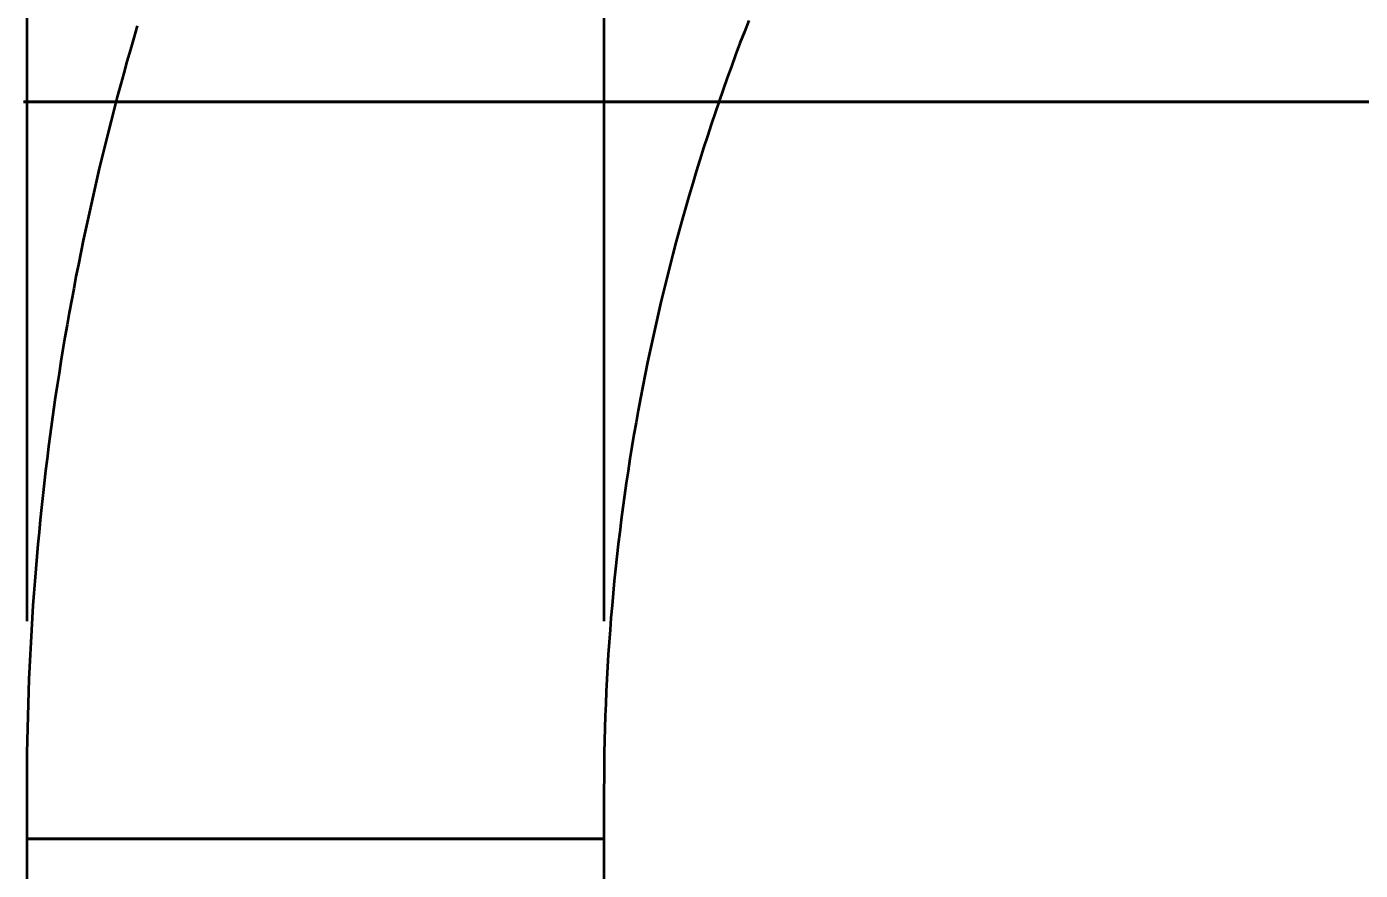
# Model space of a CAD drawing. Header units: millimetres. Extents: x 0 to 2382, y 0 to 420.
# Drawn here: x 150.59 to 156.02, y 285.78 to 289.22 of the extents above; entities that cross this region are included whole.
import ezdxf

# ---------------------------------------------------------------- set-up
doc = ezdxf.new("R2010")
doc.units = ezdxf.units.MM
doc.linetypes.add('IRAM-E-TRAZOS', pattern=[5, 4, -1])
doc.layers.add('02-OCULTA', color=4, linetype='IRAM-E-TRAZOS', lineweight=35)
doc.layers.add('04-COTA', color=3, linetype='CONTINUOUS', lineweight=18)
doc.styles.add('ISO3098', font='isocpeur.ttf')
doc.dimstyles.new('FLAMA-IRAM', dxfattribs={"dimtxt": 3.5, "dimasz": 3.5, "dimexe": 2, "dimexo": 1.5, "dimgap": 1, "dimtad": 1, "dimdec": 1, "dimtxsty": 'ISO3098', "dimblk": 'IRAM_FLECHA', "dimblk1": 'IRAM_FLECHA', "dimblk2": 'IRAM_FLECHA', "dimcen": 2.5, "dimclrd": 256, "dimclre": 256, "dimclrt": 256, "dimazin": 3, "dimtfac": 1, "dimtmove": 0, "dimatfit": 3, "dimlwd": 18, "dimlwe": 18})

# ---------------------------------------------------------------- blocks, each defined once
blk = doc.blocks.new('IRAM_FLECHA')
blk.add_solid([(0, 0), (-1, 0.125), (-1, -0.125)])

msp = doc.modelspace()

# ---------------------------------------------------------------- linework, layer by layer
at = {"layer": '02-OCULTA'}
for p, q in [((150.5909, 295.7963), (150.5909, 282.3922)), ((152.9409, 295.7963), (152.9409, 282.3922)), ((150.5909, 286.1094), (150.5909, 282.7025)), ((150.5909, 286.1094), (150.5909, 282.3922)), ((150.5909, 286.1094), (150.5909, 285.9094)), ((152.9409, 286.1094), (152.9409, 282.7025)), ((152.9409, 286.1094), (152.9409, 282.3922)), ((152.9409, 286.1094), (152.9409, 285.9094)), ((150.5909, 285.9094), (150.5909, 281.3094)), ((152.9409, 285.9094), (152.9409, 281.3094))]:
    msp.add_line(p, q, dxfattribs=at)
for points in [[(151.0408, 289.2188), (151.0267, 289.1707), (151.0129, 289.1226), (150.9992, 289.0745), (150.9858, 289.0263), (150.9726, 288.978), (150.9596, 288.9297), (150.9469, 288.8813), (150.9343, 288.8329), (150.922, 288.7844), (150.9099, 288.7358), (150.898, 288.6872), (150.8864, 288.6385), (150.875, 288.5898), (150.8638, 288.541), (150.8528, 288.4922), (150.842, 288.4433), (150.8315, 288.3944), (150.8212, 288.3455), (150.8111, 288.2964), (150.8012, 288.2474), (150.7916, 288.1983), (150.7822, 288.1491), (150.773, 288.0999), (150.764, 288.0507), (150.7552, 288.0014), (150.7467, 287.9521), (150.7384, 287.9028), (150.7304, 287.8534), (150.7225, 287.804), (150.7149, 287.7545), (150.7075, 287.705), (150.7003, 287.6555), (150.6934, 287.6059), (150.6867, 287.5563), (150.6802, 287.5067), (150.6739, 287.4571), (150.6679, 287.4074), (150.6621, 287.3577), (150.6565, 287.308), (150.6512, 287.2582), (150.646, 287.2084), (150.6411, 287.1586), (150.6365, 287.1088), (150.632, 287.059), (150.6278, 287.0091), (150.6238, 286.9592), (150.6201, 286.9093), (150.6165, 286.8594), (150.6132, 286.8095), (150.6101, 286.7595), (150.6073, 286.7096), (150.6047, 286.6596), (150.6023, 286.6096), (150.6001, 286.5596), (150.5982, 286.5096), (150.5964, 286.4596), (150.595, 286.4096), (150.5937, 286.3596), (150.5927, 286.3095), (150.5919, 286.2595), (150.5913, 286.2094), (150.591, 286.1594), (150.5909, 286.1094)], [(151.0408, 289.2188), (151.0267, 289.1707), (151.0129, 289.1226), (150.9992, 289.0745), (150.9858, 289.0263), (150.9726, 288.978), (150.9596, 288.9297), (150.9469, 288.8813), (150.9343, 288.8329), (150.922, 288.7844), (150.9099, 288.7358), (150.898, 288.6872), (150.8864, 288.6385), (150.875, 288.5898), (150.8638, 288.541), (150.8528, 288.4922), (150.842, 288.4433), (150.8315, 288.3944), (150.8212, 288.3455), (150.8111, 288.2964), (150.8012, 288.2474), (150.7916, 288.1983), (150.7822, 288.1491), (150.773, 288.0999), (150.764, 288.0507), (150.7552, 288.0014), (150.7467, 287.9521), (150.7384, 287.9028), (150.7304, 287.8534), (150.7225, 287.804), (150.7149, 287.7545), (150.7075, 287.705), (150.7003, 287.6555), (150.6934, 287.6059), (150.6867, 287.5563), (150.6802, 287.5067), (150.6739, 287.4571), (150.6679, 287.4074), (150.6621, 287.3577), (150.6565, 287.308), (150.6512, 287.2582), (150.646, 287.2084), (150.6411, 287.1586), (150.6365, 287.1088), (150.632, 287.059), (150.6278, 287.0091), (150.6238, 286.9592), (150.6201, 286.9093), (150.6165, 286.8594), (150.6132, 286.8095), (150.6101, 286.7595), (150.6073, 286.7096), (150.6047, 286.6596), (150.6023, 286.6096), (150.6001, 286.5596), (150.5982, 286.5096), (150.5964, 286.4596), (150.595, 286.4096), (150.5937, 286.3596), (150.5927, 286.3095), (150.5919, 286.2595), (150.5913, 286.2094), (150.591, 286.1594), (150.5909, 286.1094)], [(151.0408, 289.2188), (151.0267, 289.1707), (151.0129, 289.1226), (150.9992, 289.0745), (150.9858, 289.0263), (150.9726, 288.978), (150.9596, 288.9297), (150.9469, 288.8813), (150.9343, 288.8329), (150.922, 288.7844), (150.9099, 288.7358), (150.898, 288.6872), (150.8864, 288.6385), (150.875, 288.5898), (150.8638, 288.541), (150.8528, 288.4922), (150.842, 288.4433), (150.8315, 288.3944), (150.8212, 288.3455), (150.8111, 288.2964), (150.8012, 288.2474), (150.7916, 288.1983), (150.7822, 288.1491), (150.773, 288.0999), (150.764, 288.0507), (150.7552, 288.0014), (150.7467, 287.9521), (150.7384, 287.9028), (150.7304, 287.8534), (150.7225, 287.804), (150.7149, 287.7545), (150.7075, 287.705), (150.7003, 287.6555), (150.6934, 287.6059), (150.6867, 287.5563), (150.6802, 287.5067), (150.6739, 287.4571), (150.6679, 287.4074), (150.6621, 287.3577), (150.6565, 287.308), (150.6512, 287.2582), (150.646, 287.2084), (150.6411, 287.1586), (150.6365, 287.1088), (150.632, 287.059), (150.6278, 287.0091), (150.6238, 286.9592), (150.6201, 286.9093), (150.6165, 286.8594), (150.6132, 286.8095), (150.6101, 286.7595), (150.6073, 286.7096), (150.6047, 286.6596), (150.6023, 286.6096), (150.6001, 286.5596), (150.5982, 286.5096), (150.5964, 286.4596), (150.595, 286.4096), (150.5937, 286.3596), (150.5927, 286.3095), (150.5919, 286.2595), (150.5913, 286.2094), (150.591, 286.1594), (150.5909, 286.1094)], [(153.5302, 289.2414), (153.5122, 289.1947), (153.4943, 289.1479), (153.4768, 289.101), (153.4596, 289.0539), (153.4426, 289.0068), (153.4259, 288.9596), (153.4094, 288.9123), (153.3933, 288.8649), (153.3774, 288.8174), (153.3618, 288.7698), (153.3464, 288.7221), (153.3314, 288.6743), (153.3166, 288.6265), (153.3021, 288.5785), (153.2879, 288.5305), (153.274, 288.4824), (153.2603, 288.4342), (153.2469, 288.386), (153.2339, 288.3376), (153.221, 288.2892), (153.2085, 288.2407), (153.1963, 288.1921), (153.1843, 288.1435), (153.1726, 288.0948), (153.1612, 288.046), (153.1501, 287.9972), (153.1393, 287.9483), (153.1287, 287.8993), (153.1185, 287.8503), (153.1085, 287.8012), (153.0988, 287.7521), (153.0894, 287.7029), (153.0803, 287.6536), (153.0715, 287.6043), (153.0629, 287.555), (153.0547, 287.5056), (153.0467, 287.4561), (153.039, 287.4066), (153.0316, 287.3571), (153.0245, 287.3075), (153.0177, 287.2579), (153.0112, 287.2082), (153.0049, 287.1586), (152.999, 287.1088), (152.9933, 287.0591), (152.9879, 287.0093), (152.9829, 286.9594), (152.9781, 286.9096), (152.9736, 286.8597), (152.9693, 286.8098), (152.9654, 286.7599), (152.9618, 286.7099), (152.9584, 286.6599), (152.9554, 286.6099), (152.9526, 286.5599), (152.9502, 286.5099), (152.948, 286.4599), (152.9461, 286.4098), (152.9445, 286.3598), (152.9432, 286.3097), (152.9422, 286.2596), (152.9414, 286.2095), (152.941, 286.1595), (152.9409, 286.1094)], [(153.5302, 289.2414), (153.5122, 289.1947), (153.4943, 289.1479), (153.4768, 289.101), (153.4596, 289.0539), (153.4426, 289.0068), (153.4259, 288.9596), (153.4094, 288.9123), (153.3933, 288.8649), (153.3774, 288.8174), (153.3618, 288.7698), (153.3464, 288.7221), (153.3314, 288.6743), (153.3166, 288.6265), (153.3021, 288.5785), (153.2879, 288.5305), (153.274, 288.4824), (153.2603, 288.4342), (153.2469, 288.386), (153.2339, 288.3376), (153.221, 288.2892), (153.2085, 288.2407), (153.1963, 288.1921), (153.1843, 288.1435), (153.1726, 288.0948), (153.1612, 288.046), (153.1501, 287.9972), (153.1393, 287.9483), (153.1287, 287.8993), (153.1185, 287.8503), (153.1085, 287.8012), (153.0988, 287.7521), (153.0894, 287.7029), (153.0803, 287.6536), (153.0715, 287.6043), (153.0629, 287.555), (153.0547, 287.5056), (153.0467, 287.4561), (153.039, 287.4066), (153.0316, 287.3571), (153.0245, 287.3075), (153.0177, 287.2579), (153.0112, 287.2082), (153.0049, 287.1586), (152.999, 287.1088), (152.9933, 287.0591), (152.9879, 287.0093), (152.9829, 286.9594), (152.9781, 286.9096), (152.9736, 286.8597), (152.9693, 286.8098), (152.9654, 286.7599), (152.9618, 286.7099), (152.9584, 286.6599), (152.9554, 286.6099), (152.9526, 286.5599), (152.9502, 286.5099), (152.948, 286.4599), (152.9461, 286.4098), (152.9445, 286.3598), (152.9432, 286.3097), (152.9422, 286.2596), (152.9414, 286.2095), (152.941, 286.1595), (152.9409, 286.1094)], [(153.5302, 289.2414), (153.5122, 289.1947), (153.4943, 289.1479), (153.4768, 289.101), (153.4596, 289.0539), (153.4426, 289.0068), (153.4259, 288.9596), (153.4094, 288.9123), (153.3933, 288.8649), (153.3774, 288.8174), (153.3618, 288.7698), (153.3464, 288.7221), (153.3314, 288.6743), (153.3166, 288.6265), (153.3021, 288.5785), (153.2879, 288.5305), (153.274, 288.4824), (153.2603, 288.4342), (153.2469, 288.386), (153.2339, 288.3376), (153.221, 288.2892), (153.2085, 288.2407), (153.1963, 288.1921), (153.1843, 288.1435), (153.1726, 288.0948), (153.1612, 288.046), (153.1501, 287.9972), (153.1393, 287.9483), (153.1287, 287.8993), (153.1185, 287.8503), (153.1085, 287.8012), (153.0988, 287.7521), (153.0894, 287.7029), (153.0803, 287.6536), (153.0715, 287.6043), (153.0629, 287.555), (153.0547, 287.5056), (153.0467, 287.4561), (153.039, 287.4066), (153.0316, 287.3571), (153.0245, 287.3075), (153.0177, 287.2579), (153.0112, 287.2082), (153.0049, 287.1586), (152.999, 287.1088), (152.9933, 287.0591), (152.9879, 287.0093), (152.9829, 286.9594), (152.9781, 286.9096), (152.9736, 286.8597), (152.9693, 286.8098), (152.9654, 286.7599), (152.9618, 286.7099), (152.9584, 286.6599), (152.9554, 286.6099), (152.9526, 286.5599), (152.9502, 286.5099), (152.948, 286.4599), (152.9461, 286.4098), (152.9445, 286.3598), (152.9432, 286.3097), (152.9422, 286.2596), (152.9414, 286.2095), (152.941, 286.1595), (152.9409, 286.1094)], [(156.0309, 288.9094), (155.9541, 288.9094), (155.8773, 288.9094), (155.8005, 288.9094), (155.7237, 288.9094), (155.6469, 288.9094), (155.5701, 288.9094), (155.4933, 288.9094), (155.4165, 288.9094), (155.3397, 288.9094), (155.2629, 288.9094), (155.1861, 288.9094), (155.1093, 288.9094), (155.0325, 288.9094), (154.9557, 288.9094), (154.8789, 288.9094), (154.8021, 288.9094), (154.7253, 288.9094), (154.6485, 288.9094), (154.5717, 288.9094), (154.4949, 288.9094), (154.4181, 288.9094), (154.3413, 288.9094), (154.2645, 288.9094), (154.1877, 288.9094), (154.1109, 288.9094), (154.0341, 288.9094), (153.9573, 288.9094), (153.8805, 288.9094), (153.8037, 288.9094), (153.7269, 288.9094), (153.6501, 288.9094), (153.5733, 288.9094), (153.4965, 288.9094), (153.4197, 288.9094), (153.3429, 288.9094), (153.2661, 288.9094), (153.1893, 288.9094), (153.1125, 288.9094), (153.0357, 288.9094), (152.9589, 288.9094), (152.8821, 288.9094), (152.8053, 288.9094), (152.7285, 288.9094), (152.6517, 288.9094), (152.5749, 288.9094), (152.4981, 288.9094), (152.4213, 288.9094), (152.3445, 288.9094), (152.2677, 288.9094), (152.1909, 288.9094), (152.1141, 288.9094), (152.0373, 288.9094), (151.9605, 288.9094), (151.8837, 288.9094), (151.8069, 288.9094), (151.7301, 288.9094), (151.6533, 288.9094), (151.5765, 288.9094), (151.4997, 288.9094), (151.4229, 288.9094), (151.3461, 288.9094), (151.2693, 288.9094), (151.1925, 288.9094), (151.1157, 288.9094), (151.0389, 288.9094), (150.9621, 288.9094), (150.8853, 288.9094), (150.8085, 288.9094), (150.7317, 288.9094), (150.6549, 288.9094), (150.5781, 288.9094)], [(150.5781, 288.9094), (150.6549, 288.9094), (150.7317, 288.9094), (150.8085, 288.9094), (150.8853, 288.9094), (150.9621, 288.9094), (151.0389, 288.9094), (151.1157, 288.9094), (151.1925, 288.9094), (151.2693, 288.9094), (151.3461, 288.9094), (151.4229, 288.9094), (151.4997, 288.9094), (151.5765, 288.9094), (151.6533, 288.9094), (151.7301, 288.9094), (151.8069, 288.9094), (151.8837, 288.9094), (151.9605, 288.9094), (152.0373, 288.9094), (152.1141, 288.9094), (152.1909, 288.9094), (152.2677, 288.9094), (152.3445, 288.9094), (152.4213, 288.9094), (152.4981, 288.9094), (152.5749, 288.9094), (152.6517, 288.9094), (152.7285, 288.9094), (152.8053, 288.9094), (152.8821, 288.9094), (152.9589, 288.9094), (153.0357, 288.9094), (153.1125, 288.9094), (153.1893, 288.9094), (153.2661, 288.9094), (153.3429, 288.9094), (153.4197, 288.9094), (153.4965, 288.9094), (153.5733, 288.9094), (153.6501, 288.9094), (153.7269, 288.9094), (153.8037, 288.9094), (153.8805, 288.9094), (153.9573, 288.9094), (154.0341, 288.9094), (154.1109, 288.9094), (154.1877, 288.9094), (154.2645, 288.9094), (154.3413, 288.9094), (154.4181, 288.9094), (154.4949, 288.9094), (154.5717, 288.9094), (154.6485, 288.9094), (154.7253, 288.9094), (154.8021, 288.9094), (154.8789, 288.9094), (154.9557, 288.9094), (155.0325, 288.9094), (155.1093, 288.9094), (155.1861, 288.9094), (155.2629, 288.9094), (155.3397, 288.9094), (155.4165, 288.9094), (155.4933, 288.9094), (155.5701, 288.9094), (155.6469, 288.9094), (155.7237, 288.9094), (155.8005, 288.9094), (155.8773, 288.9094), (155.9541, 288.9094), (156.0309, 288.9094)], [(156.0677, 288.9094), (155.9893, 288.9094), (155.9109, 288.9094), (155.8325, 288.9094), (155.7541, 288.9094), (155.6757, 288.9094), (155.5973, 288.9094), (155.5189, 288.9094), (155.4405, 288.9094), (155.3621, 288.9094), (155.2837, 288.9094), (155.2053, 288.9094), (155.1269, 288.9094), (155.0485, 288.9094), (154.9701, 288.9094), (154.8917, 288.9094), (154.8133, 288.9094), (154.7349, 288.9094), (154.6565, 288.9094), (154.5781, 288.9094), (154.4997, 288.9094), (154.4213, 288.9094), (154.3429, 288.9094), (154.2645, 288.9094), (154.1861, 288.9094), (154.1077, 288.9094), (154.0293, 288.9094), (153.9509, 288.9094), (153.8725, 288.9094), (153.7941, 288.9094), (153.7157, 288.9094), (153.6373, 288.9094), (153.5589, 288.9094), (153.4805, 288.9094), (153.4021, 288.9094), (153.3237, 288.9094), (153.2453, 288.9094), (153.1669, 288.9094), (153.0885, 288.9094), (153.0101, 288.9094), (152.9317, 288.9094), (152.8533, 288.9094), (152.7749, 288.9094), (152.6965, 288.9094), (152.6181, 288.9094), (152.5397, 288.9094), (152.4613, 288.9094), (152.3829, 288.9094), (152.3045, 288.9094), (152.2261, 288.9094), (152.1477, 288.9094), (152.0693, 288.9094), (151.9909, 288.9094), (151.9125, 288.9094), (151.8341, 288.9094), (151.7557, 288.9094), (151.6773, 288.9094), (151.5989, 288.9094), (151.5205, 288.9094), (151.4421, 288.9094), (151.3637, 288.9094), (151.2853, 288.9094), (151.2069, 288.9094), (151.1285, 288.9094), (151.0501, 288.9094), (150.9717, 288.9094), (150.8933, 288.9094), (150.8149, 288.9094), (150.7365, 288.9094), (150.6581, 288.9094), (150.5797, 288.9094)], [(150.5797, 288.9094), (150.6581, 288.9094), (150.7365, 288.9094), (150.8149, 288.9094), (150.8933, 288.9094), (150.9717, 288.9094), (151.0501, 288.9094), (151.1285, 288.9094), (151.2069, 288.9094), (151.2853, 288.9094), (151.3637, 288.9094), (151.4421, 288.9094), (151.5205, 288.9094), (151.5989, 288.9094), (151.6773, 288.9094), (151.7557, 288.9094), (151.8341, 288.9094), (151.9125, 288.9094), (151.9909, 288.9094), (152.0693, 288.9094), (152.1477, 288.9094), (152.2261, 288.9094), (152.3045, 288.9094), (152.3829, 288.9094), (152.4613, 288.9094), (152.5397, 288.9094), (152.6181, 288.9094), (152.6965, 288.9094), (152.7749, 288.9094), (152.8533, 288.9094), (152.9317, 288.9094), (153.0101, 288.9094), (153.0885, 288.9094), (153.1669, 288.9094), (153.2453, 288.9094), (153.3237, 288.9094), (153.4021, 288.9094), (153.4805, 288.9094), (153.5589, 288.9094), (153.6373, 288.9094), (153.7157, 288.9094), (153.7941, 288.9094), (153.8725, 288.9094), (153.9509, 288.9094), (154.0293, 288.9094), (154.1077, 288.9094), (154.1861, 288.9094), (154.2645, 288.9094), (154.3429, 288.9094), (154.4213, 288.9094), (154.4997, 288.9094), (154.5781, 288.9094), (154.6565, 288.9094), (154.7349, 288.9094), (154.8133, 288.9094), (154.8917, 288.9094), (154.9701, 288.9094), (155.0485, 288.9094), (155.1269, 288.9094), (155.2053, 288.9094), (155.2837, 288.9094), (155.3621, 288.9094), (155.4405, 288.9094), (155.5189, 288.9094), (155.5973, 288.9094), (155.6757, 288.9094), (155.7541, 288.9094), (155.8325, 288.9094), (155.9109, 288.9094), (155.9893, 288.9094), (156.0677, 288.9094)], [(150.5909, 285.9094), (150.6409, 285.9094), (150.6909, 285.9094), (150.7409, 285.9094), (150.7909, 285.9094), (150.8409, 285.9094), (150.8909, 285.9094), (150.9409, 285.9094), (150.9909, 285.9094), (151.0409, 285.9094), (151.0909, 285.9094), (151.1409, 285.9094), (151.1909, 285.9094), (151.2409, 285.9094), (151.2909, 285.9094), (151.3409, 285.9094), (151.3909, 285.9094), (151.4409, 285.9094), (151.4909, 285.9094), (151.5409, 285.9094), (151.5909, 285.9094), (151.6409, 285.9094), (151.6909, 285.9094), (151.7409, 285.9094), (151.7909, 285.9094), (151.8409, 285.9094), (151.8909, 285.9094), (151.9409, 285.9094), (151.9909, 285.9094), (152.0409, 285.9094), (152.0909, 285.9094), (152.1409, 285.9094), (152.1909, 285.9094), (152.2409, 285.9094), (152.2909, 285.9094), (152.3409, 285.9094), (152.3909, 285.9094), (152.4409, 285.9094), (152.4909, 285.9094), (152.5409, 285.9094), (152.5909, 285.9094), (152.6409, 285.9094), (152.6909, 285.9094), (152.7409, 285.9094), (152.7909, 285.9094), (152.8409, 285.9094), (152.8909, 285.9094), (152.9409, 285.9094)], [(152.9409, 285.9094), (152.8909, 285.9094), (152.8409, 285.9094), (152.7909, 285.9094), (152.7409, 285.9094), (152.6909, 285.9094), (152.6409, 285.9094), (152.5909, 285.9094), (152.5409, 285.9094), (152.4909, 285.9094), (152.4409, 285.9094), (152.3909, 285.9094), (152.3409, 285.9094), (152.2909, 285.9094), (152.2409, 285.9094), (152.1909, 285.9094), (152.1409, 285.9094), (152.0909, 285.9094), (152.0409, 285.9094), (151.9909, 285.9094), (151.9409, 285.9094), (151.8909, 285.9094), (151.8409, 285.9094), (151.7909, 285.9094), (151.7409, 285.9094), (151.6909, 285.9094), (151.6409, 285.9094), (151.5909, 285.9094), (151.5409, 285.9094), (151.4909, 285.9094), (151.4409, 285.9094), (151.3909, 285.9094), (151.3409, 285.9094), (151.2909, 285.9094), (151.2409, 285.9094), (151.1909, 285.9094), (151.1409, 285.9094), (151.0909, 285.9094), (151.0409, 285.9094), (150.9909, 285.9094), (150.9409, 285.9094), (150.8909, 285.9094), (150.8409, 285.9094), (150.7909, 285.9094), (150.7409, 285.9094), (150.6909, 285.9094), (150.6409, 285.9094), (150.5909, 285.9094)], [(150.5909, 285.9094), (150.6409, 285.9094), (150.6909, 285.9094), (150.7409, 285.9094), (150.7909, 285.9094), (150.8409, 285.9094), (150.8909, 285.9094), (150.9409, 285.9094), (150.9909, 285.9094), (151.0409, 285.9094), (151.0909, 285.9094), (151.1409, 285.9094), (151.1909, 285.9094), (151.2409, 285.9094), (151.2909, 285.9094), (151.3409, 285.9094), (151.3909, 285.9094), (151.4409, 285.9094), (151.4909, 285.9094), (151.5409, 285.9094), (151.5909, 285.9094), (151.6409, 285.9094), (151.6909, 285.9094), (151.7409, 285.9094), (151.7909, 285.9094), (151.8409, 285.9094), (151.8909, 285.9094), (151.9409, 285.9094), (151.9909, 285.9094), (152.0409, 285.9094), (152.0909, 285.9094), (152.1409, 285.9094), (152.1909, 285.9094), (152.2409, 285.9094), (152.2909, 285.9094), (152.3409, 285.9094), (152.3909, 285.9094), (152.4409, 285.9094), (152.4909, 285.9094), (152.5409, 285.9094), (152.5909, 285.9094), (152.6409, 285.9094), (152.6909, 285.9094), (152.7409, 285.9094), (152.7909, 285.9094), (152.8409, 285.9094), (152.8909, 285.9094), (152.9409, 285.9094)], [(152.9409, 285.9094), (152.8909, 285.9094), (152.8409, 285.9094), (152.7909, 285.9094), (152.7409, 285.9094), (152.6909, 285.9094), (152.6409, 285.9094), (152.5909, 285.9094), (152.5409, 285.9094), (152.4909, 285.9094), (152.4409, 285.9094), (152.3909, 285.9094), (152.3409, 285.9094), (152.2909, 285.9094), (152.2409, 285.9094), (152.1909, 285.9094), (152.1409, 285.9094), (152.0909, 285.9094), (152.0409, 285.9094), (151.9909, 285.9094), (151.9409, 285.9094), (151.8909, 285.9094), (151.8409, 285.9094), (151.7909, 285.9094), (151.7409, 285.9094), (151.6909, 285.9094), (151.6409, 285.9094), (151.5909, 285.9094), (151.5409, 285.9094), (151.4909, 285.9094), (151.4409, 285.9094), (151.3909, 285.9094), (151.3409, 285.9094), (151.2909, 285.9094), (151.2409, 285.9094), (151.1909, 285.9094), (151.1409, 285.9094), (151.0909, 285.9094), (151.0409, 285.9094), (150.9909, 285.9094), (150.9409, 285.9094), (150.8909, 285.9094), (150.8409, 285.9094), (150.7909, 285.9094), (150.7409, 285.9094), (150.6909, 285.9094), (150.6409, 285.9094), (150.5909, 285.9094)]]:
    msp.add_lwpolyline(points, dxfattribs=at)

# ---------------------------------------------------------------- dimensions: what is measured, and where the dimension line sits
at = {"layer": '04-COTA'}
msp.add_linear_dim(base=(126.3909, 212.2094), p1=(145.7909, 212.2094), p2=(158.7909, 303.5963), angle=90, dimstyle='FLAMA-IRAM', override={"dimlfac": 10}, dxfattribs=at).render()

doc.saveas('drawing.dxf')
